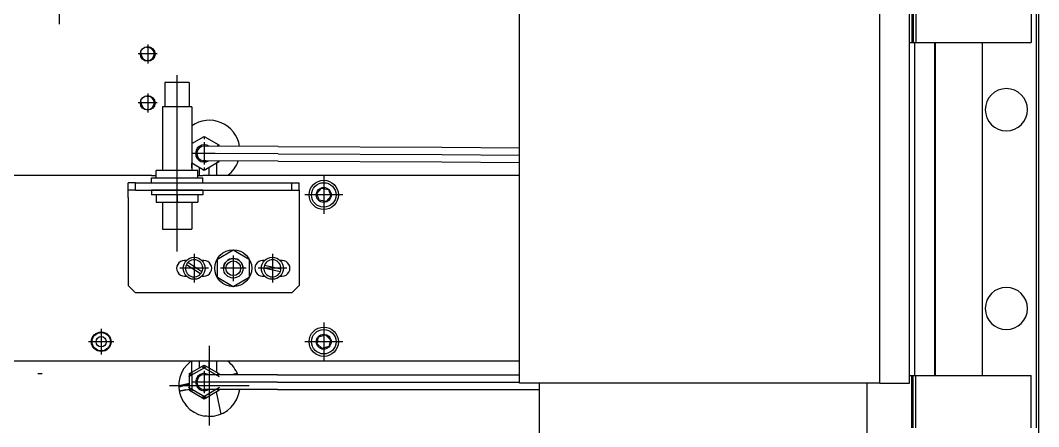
# Model space of a CAD drawing. Extents: x 387 to 958, y 84 to 319.
# Drawn here: x 537.85 to 558.67, y 164.68 to 172.98 of the extents above; entities that cross this region are included whole.
import ezdxf

# ---------------------------------------------------------------- set-up
doc = ezdxf.new("R2010")
doc.units = 0
doc.linetypes.add('AXIS-MY', pattern=[15, 8, -2.5, 2, -2.5])
doc.linetypes.add('DASHDOT', pattern=[6, 3, -1.5, 0, -1.5])
doc.layers.get('0').update_dxf_attribs({"linetype": 'CONTINUOUS'})
for name, color, linetype in [('AXIS', 1, 'AXIS-MY'), ('DIM', 4, 'CONTINUOUS'), ('DWG', 7, 'CONTINUOUS')]:
    doc.layers.add(name, color=color, linetype=linetype)

msp = doc.modelspace()

# ---------------------------------------------------------------- linework, layer by layer
at = {"color": 7, "linetype": 'CONTINUOUS'}
for p, q in [((558.671772, 214.8393792), (558.671772, 125.6398012)), ((556.03183, 165.5684068), (556.03183, 198.0600004)), ((548.061236, 165.5683569), (548.061236, 197.9076461)), ((555.4226126, 165.5683569), (555.4226126, 197.9076461)), ((556.0825981, 173.5900321), (556.0825981, 172.5239017)), ((556.1079822, 173.5900321), (556.1079822, 172.5239017)), ((556.1587503, 173.5900321), (556.1587503, 172.5239017)), ((558.5194676, 173.5900321), (558.5194676, 172.5239017)), ((558.6210039, 173.5900321), (558.6210039, 164.6548439)), ((556.03183, 172.5239017), (556.1333662, 172.5239017)), ((556.1333662, 172.5239017), (556.1333662, 165.7209743)), ((556.1333662, 172.5239017), (556.5395112, 172.5239017)), ((556.5395112, 172.5239017), (556.5395112, 165.7209743)), ((556.5395112, 172.5239017), (556.5547416, 172.5239017)), ((556.5547416, 172.5239017), (557.5193358, 172.5239017)), ((556.5547416, 172.5239017), (556.5547416, 165.7209743)), ((557.5193358, 172.5239017), (557.5193358, 165.7209743)), ((557.5193358, 172.5239017), (558.5194676, 172.5239017)), ((556.03183, 165.7209743), (556.1333662, 165.7209743)), ((556.0825981, 164.6548439), (556.0825981, 165.7209743)), ((556.1079822, 164.6548439), (556.1079822, 165.7209743)), ((556.1333662, 165.7209743), (556.5395112, 165.7209743)), ((556.1587503, 164.6548439), (556.1587503, 165.7209743)), ((556.5395112, 165.7209743), (556.5547416, 165.7209743)), ((556.5547416, 165.7209743), (557.5193358, 165.7209743)), ((557.5193358, 165.7209743), (558.5194676, 165.7209743)), ((558.5194676, 164.6548439), (558.5194676, 165.7209743)), ((555.4226126, 165.5683569), (548.061236, 165.5683569)), ((548.4673809, 156.9377795), (548.4673809, 165.5683569)), ((555.1687721, 156.9377795), (555.1687721, 165.5683569)), ((555.4226126, 165.5684068), (556.03183, 165.5684068))]:
    msp.add_line(p, q, dxfattribs=at)
at = {"color": 7, "ltscale": 0.25}
for p, q in [((540.8068835, 171.712644), (540.8068835, 171.212644)), ((541.3068835, 171.712644), (540.8068835, 171.712644)), ((541.3068835, 171.712644), (541.3068835, 171.212644))]:
    msp.add_line(p, q, dxfattribs=at)
at = {"color": 7}
for p, q in [((540.7568835, 171.212644), (540.7568835, 169.912644)), ((541.3568835, 171.212644), (541.3568835, 169.912644)), ((543.123015, 170.4025396), (541.6096911, 170.4101934)), ((543.123015, 170.4025396), (546.4701952, 170.3856115)), ((546.4701952, 170.3856115), (548.061236, 170.3775649)), ((543.1215014, 170.1025457), (546.4686754, 170.0856176)), ((546.4686754, 170.0856176), (548.061236, 170.0775634)), ((540.5318835, 169.8126409), (537.6068835, 169.8126409)), ((540.5318835, 169.812644), (540.6318835, 169.812644)), ((541.4818835, 169.812644), (541.5818835, 169.812644)), ((548.061236, 169.8126409), (541.5818835, 169.8126409)), ((540.2068835, 169.662644), (543.4068835, 169.662644)), ((540.2068835, 169.512644), (543.4068835, 169.512644)), ((540.5318835, 169.662644), (541.5818835, 169.662644)), ((541.5818835, 169.512644), (540.5318835, 169.512644)), ((540.0568835, 169.362644), (540.0568835, 167.562644)), ((541.5818835, 169.412644), (540.5318835, 169.412644)), ((543.5568835, 169.362644), (543.5568835, 167.562644)), ((543.4068835, 167.412644), (540.2068835, 167.412644)), ((548.061236, 166.0126409), (537.6068835, 166.0126409)), ((543.110338, 165.737644), (541.610338, 165.737644)), ((543.110338, 165.737644), (546.5285265, 165.737644)), ((546.5285265, 165.737644), (548.061236, 165.737644)), ((543.110338, 165.437644), (541.610338, 165.437644)), ((543.110338, 165.437644), (546.5285265, 165.437644)), ((546.5285265, 165.437644), (548.4673809, 165.437644))]:
    msp.add_line(p, q, dxfattribs=at)
at = {"color": 7, "ltscale": 0.3}
for p, q in [((541.3568835, 171.212644), (540.7568835, 171.212644)), ((540.7568835, 168.712644), (541.3568835, 168.712644))]:
    msp.add_line(p, q, dxfattribs=at)
at = {"color": 7, "ltscale": 0.146329}
for p, q in [((541.3568835, 170.4602697), (541.6103319, 170.6065984)), ((541.6103319, 169.9137762), (541.3568835, 170.060108))]:
    msp.add_line(p, q, dxfattribs=at)
at = {"color": 7, "ltscale": 0.028868}
for p, q in [((541.6103319, 170.6065984), (541.6103319, 170.5488622)), ((541.6103319, 169.9715124), (541.6103319, 169.9137762)), ((541.610338, 165.8763158), (541.610338, 165.934052))]:
    msp.add_line(p, q, dxfattribs=at)
at = {"color": 7, "ltscale": 0.173205}
for p, q in [((541.6103319, 170.6065984), (541.9103319, 170.4333929)), ((541.9103319, 170.0869817), (541.6103319, 169.9137762)), ((541.5656176, 167.8389684), (541.2754565, 168.0281957)), ((541.5383044, 167.7970892), (541.2481432, 167.9863134)), ((542.8323778, 167.9257848), (543.1705492, 167.8506872)), ((541.310338, 165.7608465), (541.610338, 165.934052)), ((541.610338, 165.934052), (541.910338, 165.7608465)), ((541.610338, 165.2412328), (541.310338, 165.4144384)), ((541.910338, 165.4144384), (541.610338, 165.2412328))]:
    msp.add_line(p, q, dxfattribs=at)
at = {"color": 7, "ltscale": 0.001976}
msp.add_line((541.3569079, 170.4065008), (541.3603319, 170.4045263), dxfattribs=at)
at = {"color": 7, "ltscale": 0.024516}
msp.add_line((541.8678698, 170.408875), (541.9103319, 170.4333929), dxfattribs=at)
at = {"color": 7, "ltscale": 0.012361}
msp.add_line((541.9103319, 170.4333929), (541.9103319, 170.4086706), dxfattribs=at)
at = {"color": 7, "ltscale": 0.001977}
msp.add_line((541.3569079, 170.1138738), (541.3603319, 170.1158514), dxfattribs=at)
at = {"color": 7, "ltscale": 0.021877}
msp.add_line((541.8724413, 170.1088598), (541.9103319, 170.0869817), dxfattribs=at)
at = {"color": 7, "ltscale": 0.010843}
msp.add_line((541.9103319, 170.1086675), (541.9103319, 170.0869817), dxfattribs=at)
at = {"color": 7, "ltscale": 0.075}
for p, q in [((540.6318835, 169.762644), (540.6318835, 169.912644)), ((541.0568835, 169.762644), (541.0568835, 169.912644)), ((541.4818835, 169.762644), (541.4818835, 169.912644)), ((540.2068835, 169.662644), (540.0568835, 169.662644)), ((540.0568835, 169.512644), (540.0568835, 169.662644)), ((540.2068835, 169.512644), (540.0568835, 169.512644)), ((540.0568835, 169.362644), (540.0568835, 169.512644)), ((540.2068835, 169.512644), (540.2068835, 169.662644)), ((543.4068835, 169.662644), (543.5568835, 169.662644)), ((543.4068835, 169.512644), (543.4068835, 169.662644)), ((543.4068835, 169.512644), (543.5568835, 169.512644)), ((543.5568835, 169.512644), (543.5568835, 169.662644)), ((543.5568835, 169.512644), (543.5568835, 169.362644)), ((540.6318835, 169.412644), (540.6318835, 169.262644)), ((541.0568835, 169.412644), (541.0568835, 169.262644)), ((541.4818835, 169.412644), (541.4818835, 169.262644))]:
    msp.add_line(p, q, dxfattribs=at)
at = {"color": 7, "ltscale": 0.2125}
for p, q in [((541.0568835, 169.912644), (540.6318835, 169.912644)), ((541.4818835, 169.912644), (541.0568835, 169.912644)), ((540.6318835, 169.262644), (541.0568835, 169.262644)), ((541.0568835, 169.262644), (541.4818835, 169.262644))]:
    msp.add_line(p, q, dxfattribs=at)
at = {"color": 7, "ltscale": 0.047739}
msp.add_line((541.3603319, 169.9626379), (541.3603319, 170.0581152), dxfattribs=at)
at = {"color": 7, "ltscale": 0.079437}
for p, q in [((541.5103319, 169.9715124), (541.5103319, 169.8126379)), ((541.7103319, 169.8126379), (541.7103319, 169.9715124))]:
    msp.add_line(p, q, dxfattribs=at)
at = {"color": 7, "ltscale": 0.122739}
msp.add_line((541.8603319, 170.0581152), (541.8603319, 169.8126379), dxfattribs=at)
at = {"color": 7, "ltscale": 0.05}
for p, q in [((540.5318835, 169.662644), (540.5318835, 169.762644)), ((541.5818835, 169.662644), (541.5818835, 169.762644)), ((540.5318835, 169.512644), (540.5318835, 169.412644)), ((541.5818835, 169.512644), (541.5818835, 169.412644))]:
    msp.add_line(p, q, dxfattribs=at)
at = {"color": 7, "ltscale": 0.072169}
for p, q in [((543.914934, 169.4388006), (544.0085619, 169.5486517)), ((544.1988268, 169.3864843), (544.1051989, 169.2766332)), ((544.0903429, 166.5530462), (544.1952074, 166.4538641)), ((543.9185534, 166.3714208), (543.952019, 166.5118261)), ((544.0234179, 166.2722387), (543.9185534, 166.3714208)), ((544.1952074, 166.4538641), (544.1617419, 166.3134588))]:
    msp.add_line(p, q, dxfattribs=at)
at = {"color": 7, "ltscale": 0.036083}
for p, q in [((544.0085619, 169.5486517), (544.0795336, 169.5355718)), ((544.0795336, 169.5355718), (544.1505053, 169.522495)), ((544.0342272, 169.2897131), (543.9632555, 169.3027898)), ((544.1051989, 169.2766332), (544.0342272, 169.2897131)), ((544.021184, 166.5324346), (544.0903429, 166.5530462)), ((544.1617419, 166.3134588), (544.0925829, 166.2928472))]:
    msp.add_line(p, q, dxfattribs=at)
at = {"color": 7, "ltscale": 0.07217}
for p, q in [((544.1505053, 169.522495), (544.1988268, 169.3864843)), ((543.9632555, 169.3027898), (543.914934, 169.4388006))]:
    msp.add_line(p, q, dxfattribs=at)
at = {"color": 7, "ltscale": 0.249998}
for p, q in [((540.7568835, 169.262644), (540.7568835, 168.712644)), ((541.3568835, 169.262644), (541.3568835, 168.712644))]:
    msp.add_line(p, q, dxfattribs=at)
at = {"color": 7, "ltscale": 0.187638}
for p, q in [((541.8818835, 168.1002813), (542.2068835, 168.2879186)), ((542.2068835, 168.2879186), (542.5318835, 168.1002813))]:
    msp.add_line(p, q, dxfattribs=at)
at = {"color": 7, "ltscale": 0.019821}
for p, q in [((541.2465258, 168.0704748), (541.2068835, 168.0704748)), ((542.8465258, 168.0704748), (542.8068835, 168.0704748)), ((541.2068835, 167.7548132), (541.2465258, 167.7548132)), ((541.5672411, 167.7548132), (541.6068835, 167.7548132)), ((542.8068835, 167.7548132), (542.8465258, 167.7548132)), ((543.1672411, 167.7548132), (543.2068835, 167.7548132))]:
    msp.add_line(p, q, dxfattribs=at)
at = {"color": 7, "ltscale": 0.019824}
for p, q in [((541.6068835, 168.0704748), (541.567235, 168.0704748)), ((543.2068835, 168.0704748), (543.167235, 168.0704748))]:
    msp.add_line(p, q, dxfattribs=at)
at = {"color": 7, "ltscale": 0.187639}
for p, q in [((541.8818835, 167.7250036), (541.8818835, 168.1002813)), ((542.5318835, 168.1002813), (542.5318835, 167.7250036)), ((542.2068835, 167.5373632), (541.8818835, 167.7250036)), ((542.5318835, 167.7250036), (542.2068835, 167.5373632))]:
    msp.add_line(p, q, dxfattribs=at)
at = {"color": 7, "ltscale": 0.173207}
msp.add_line((542.8432116, 167.9745947), (543.1813891, 167.8995), dxfattribs=at)
at = {"color": 7, "ltscale": 0.106066}
for p, q in [((540.0568835, 167.562644), (540.2068835, 167.412644)), ((543.5568835, 167.562644), (543.4068835, 167.412644))]:
    msp.add_line(p, q, dxfattribs=at)
at = {"color": 7, "ltscale": 0.036085}
for p, q in [((543.952019, 166.5118261), (544.021184, 166.5324346)), ((544.0925829, 166.2928472), (544.0234179, 166.2722387))]:
    msp.add_line(p, q, dxfattribs=at)
at = {"color": 7, "ltscale": 0.111462}
for p, q in [((541.360338, 165.7897131), (541.360338, 166.0126379)), ((541.860338, 166.0126379), (541.860338, 165.7897131))]:
    msp.add_line(p, q, dxfattribs=at)
at = {"color": 7, "ltscale": 0.068161}
for p, q in [((541.510338, 166.0126379), (541.510338, 165.8763158)), ((541.710338, 165.8763158), (541.710338, 166.0126379))]:
    msp.add_line(p, q, dxfattribs=at)
at = {"color": 7, "linetype": 'DASHDOT', "ltscale": 0.216507}
msp.add_line((541.666588, 165.9087926), (541.291588, 165.6922857), dxfattribs=at)
at = {"color": 7, "ltscale": 0.173204}
msp.add_line((541.310338, 165.4144384), (541.310338, 165.7608465), dxfattribs=at)
at = {"color": 7, "ltscale": 0.028867}
for p, q in [((541.360338, 165.7319799), (541.310338, 165.7608465)), ((541.360338, 165.443305), (541.310338, 165.4144384)), ((541.610338, 165.2412328), (541.610338, 165.298966))]:
    msp.add_line(p, q, dxfattribs=at)
at = {"color": 7, "linetype": 'DASHDOT', "ltscale": 0.207861}
msp.add_line((541.360338, 165.79549), (541.360338, 165.3797674), dxfattribs=at)
at = {"color": 7, "linetype": 'DASHDOT', "ltscale": 0.214808}
for p, q in [((541.9263903, 165.6938451), (541.5543322, 165.9086523)), ((541.5543322, 165.2666326), (541.9263903, 165.4814397))]:
    msp.add_line(p, q, dxfattribs=at)
at = {"color": 7, "ltscale": 0.023204}
msp.add_line((541.910338, 165.7608465), (541.8701464, 165.737644), dxfattribs=at)
at = {"color": 7, "ltscale": 0.011604}
msp.add_line((541.910338, 165.7608465), (541.910338, 165.7376379), dxfattribs=at)
at = {"color": 7, "ltscale": 0.062786}
msp.add_line((542.2894396, 165.7634863), (542.1665575, 165.7376379), dxfattribs=at)
at = {"color": 7, "ltscale": 0.111566}
msp.add_line((541.310338, 165.5575231), (541.0919848, 165.5115911), dxfattribs=at)
at = {"color": 7, "ltscale": 0.11273}
msp.add_line((541.310338, 165.5435644), (541.0925951, 165.4850835), dxfattribs=at)
at = {"color": 7, "ltscale": 0.10638}
msp.add_line((541.1021349, 165.400443), (541.310338, 165.4442388), dxfattribs=at)
at = {"color": 7, "ltscale": 0.069054}
msp.add_line((541.2372851, 165.4288732), (541.1021349, 165.400443), dxfattribs=at)
at = {"color": 7, "linetype": 'DASHDOT', "ltscale": 0.216506}
msp.add_line((541.291588, 165.4829961), (541.666588, 165.2664922), dxfattribs=at)
at = {"color": 7, "ltscale": 0.23026}
msp.add_line((541.8596117, 165.3851476), (541.9544115, 164.9344915), dxfattribs=at)
at = {"color": 7, "ltscale": 0.023208}
msp.add_line((541.910338, 165.4144384), (541.8701403, 165.437644), dxfattribs=at)
at = {"color": 7, "ltscale": 0.0116}
msp.add_line((541.910338, 165.4376379), (541.910338, 165.4144384), dxfattribs=at)
at = {"color": 7, "ltscale": 0.018998}
msp.add_line((541.6171862, 164.8956579), (541.6543688, 164.9034795), dxfattribs=at)
at = {"color": 7, "ltscale": 0.006625}
msp.add_line((541.6543688, 164.9034795), (541.6570971, 164.8905126), dxfattribs=at)
at = {"color": 7}
for points in [[(543.1215014, 170.1025457), (541.6442004, 170.1100164), (541.6104967, 170.1101873), (541.5899096, 170.111585)], [(538.2085375, 165.7650182), (538.3018725, 165.7650182)]]:
    msp.add_lwpolyline(points, dxfattribs=at)
for centre, radius in [((540.4568835, 172.2929693), 0.15), ((540.4568835, 171.2929693), 0.15), ((544.0568835, 169.4126409), 0.3), ((544.0568835, 169.4126409), 0.25), ((544.0568835, 169.4126409), 0.1525), ((542.2062548, 167.9145116), 0.3777599), ((541.4068835, 167.9126409), 0.225), ((542.2068835, 167.9126409), 0.2), ((542.2068835, 167.9126409), 0.15), ((543.0068835, 167.9126409), 0.225), ((539.5068835, 166.4126409), 0.2), ((539.5068835, 166.4126409), 0.1875), ((544.0568835, 166.4126409), 0.3), ((544.0568835, 166.4126409), 0.25), ((544.0568835, 166.4126409), 0.1525), ((539.5068835, 166.4126409), 0.105)]:
    msp.add_circle(centre, radius, dxfattribs=at)
at = {"color": 7, "linetype": 'CONTINUOUS', "extrusion": (0, 0, -1)}
for centre in [(-558.0117865, 171.1531161), (-558.0117865, 167.0916669)]:
    msp.add_circle(centre, 0.431529, dxfattribs=at)
at = {"color": 7}
for centre, radius, start, end in [((541.7169787, 170.3126409), 0.625, 8.63935687, 125.18070182), ((541.6103319, 170.2601873), 0.175, 90.0000025, 300.71399899), ((541.610338, 170.2601873), 0.15, 90.0000025, 262.1739121), ((541.6103319, 170.2601873), 0.175, 58.70752497, 90.0000025), ((541.7169787, 170.3126409), 0.625, 306.86969673, 340.75752149), ((541.2068774, 167.9126409), 0.1578295, 89.99976345, 270.00109033), ((541.4068835, 167.9126409), 0.175, 138.67667751, 155.10309122), ((541.4068835, 167.9126409), 0.175, 335.10309816, 138.67667751), ((541.6068835, 167.9126409), 0.1578294, 269.99979259, 90.00106118), ((542.2068835, 167.9126409), 0.2, 0, 179.99999499), ((542.8068774, 167.9126409), 0.1578295, 89.99976345, 270.00109033), ((543.0068835, 167.9126409), 0.175, 355.69293052, 159.26651499), ((543.2068835, 167.9126409), 0.1578294, 269.99979259, 90.00106118), ((541.4068835, 167.9126409), 0.175, 155.10309122, 318.67667592), ((541.4068835, 167.9126409), 0.175, 318.67667592, 335.10309816), ((543.0068835, 167.9126409), 0.175, 175.6929287, 339.26650827), ((543.0068835, 167.9126409), 0.175, 159.26651499, 175.6929287), ((543.0068835, 167.9126409), 0.175, 339.26650827, 355.69293052), ((541.7169787, 165.5126409), 0.625, 126.87009447, 353.10801939), ((541.7169787, 165.5126409), 0.625, 21.10027801, 53.1299037), ((541.610338, 165.5876409), 0.175, 58.99751431, 301.00396101), ((541.610338, 165.587644), 0.15, 90.0000025, 269.9999975), ((564.9169787, 182.2026434), 29.2, 215.58026721, 215.88195666)]:
    msp.add_arc(centre, radius, start, end, dxfattribs=at)
at = {"layer": 'AXIS', "ltscale": 0.325}
msp.add_line((538.6466051, 173.5535802), (538.6466051, 172.9035802), dxfattribs=at)
at = {"layer": 'AXIS', "ltscale": 0.195}
for p, q in [((540.4568835, 172.4879705), (540.4568835, 172.0979711)), ((540.4568835, 171.4879705), (540.4568835, 171.0979711))]:
    msp.add_line(p, q, dxfattribs=at)
at = {"layer": 'AXIS', "ltscale": 0.194998}
for p, q in [((540.6518786, 172.2929693), (540.2618822, 172.2929693)), ((540.6518786, 171.2929693), (540.2618822, 171.2929693))]:
    msp.add_line(p, q, dxfattribs=at)
at = {"layer": 'AXIS'}
for p, q in [((541.0554505, 171.8579656), (541.0554505, 168.2579656)), ((543.12226, 170.2525438), (546.4694341, 170.2356157)), ((546.4694341, 170.2356157), (548.061236, 170.2275653)), ((541.7169787, 166.3251409), (541.7169787, 164.7001409)), ((542.5294787, 165.5126409), (540.9044787, 165.5126409)), ((543.110338, 165.587644), (541.610338, 165.587644)), ((543.110338, 165.587644), (546.5285265, 165.587644)), ((546.5285265, 165.587644), (548.061236, 165.587644))]:
    msp.add_line(p, q, dxfattribs=at)
at = {"layer": 'AXIS', "ltscale": 0.227499}
for p, q in [((541.6103319, 170.4876867), (541.6103319, 170.0326879)), ((541.8378344, 170.2601873), (541.3828356, 170.2601873)), ((541.8378344, 165.5876409), (541.3828356, 165.5876409))]:
    msp.add_line(p, q, dxfattribs=at)
at = {"layer": 'AXIS', "ltscale": 0.390001}
for p, q in [((544.0568835, 169.8026434), (544.0568835, 169.0226415)), ((544.0568835, 166.8026434), (544.0568835, 166.0226415))]:
    msp.add_line(p, q, dxfattribs=at)
at = {"layer": 'AXIS', "ltscale": 0.389999}
for p, q in [((544.4468798, 169.4126409), (543.666881, 169.4126409)), ((544.4468798, 166.4126409), (543.666881, 166.4126409))]:
    msp.add_line(p, q, dxfattribs=at)
at = {"layer": 'AXIS', "ltscale": 0.2925}
for p, q in [((541.4068835, 168.2051427), (541.4068835, 167.6201421)), ((543.0068835, 168.2051427), (543.0068835, 167.6201421))]:
    msp.add_line(p, q, dxfattribs=at)
at = {"layer": 'AXIS', "ltscale": 0.259999}
for p, q in [((542.2068835, 168.1726415), (542.2068835, 167.6526434)), ((539.5068835, 166.6726415), (539.5068835, 166.1526434))]:
    msp.add_line(p, q, dxfattribs=at)
at = {"layer": 'AXIS', "ltscale": 0.292502}
for p, q in [((541.6993822, 167.9126409), (541.1143786, 167.9126409)), ((543.2993822, 167.9126409), (542.7143786, 167.9126409))]:
    msp.add_line(p, q, dxfattribs=at)
at = {"layer": 'AXIS', "ltscale": 0.260001}
for p, q in [((542.466881, 167.9126409), (541.9468798, 167.9126409)), ((539.766881, 166.4126409), (539.2468798, 166.4126409))]:
    msp.add_line(p, q, dxfattribs=at)
at = {"layer": 'AXIS', "ltscale": 0.227501}
msp.add_line((541.610338, 165.8151434), (541.610338, 165.3601415), dxfattribs=at)
at = {"layer": 'AXIS'}
msp.add_lwpolyline([(543.1222599, 170.2525438), (541.6449599, 170.2600145), (541.6159626, 170.2601615), (541.60007, 170.2612405)], dxfattribs=at)
at = {"layer": 'DIM'}
for centre in [(540.4568835, 172.2929693), (540.4568835, 171.2929693)]:
    msp.add_arc(centre, 0.135, 169.99999335, 100.00001417, dxfattribs=at)
at = {"layer": 'DWG'}
msp.add_line((540.5318835, 169.762644), (541.5818835, 169.762644), dxfattribs=at)

doc.saveas('drawing.dxf')
